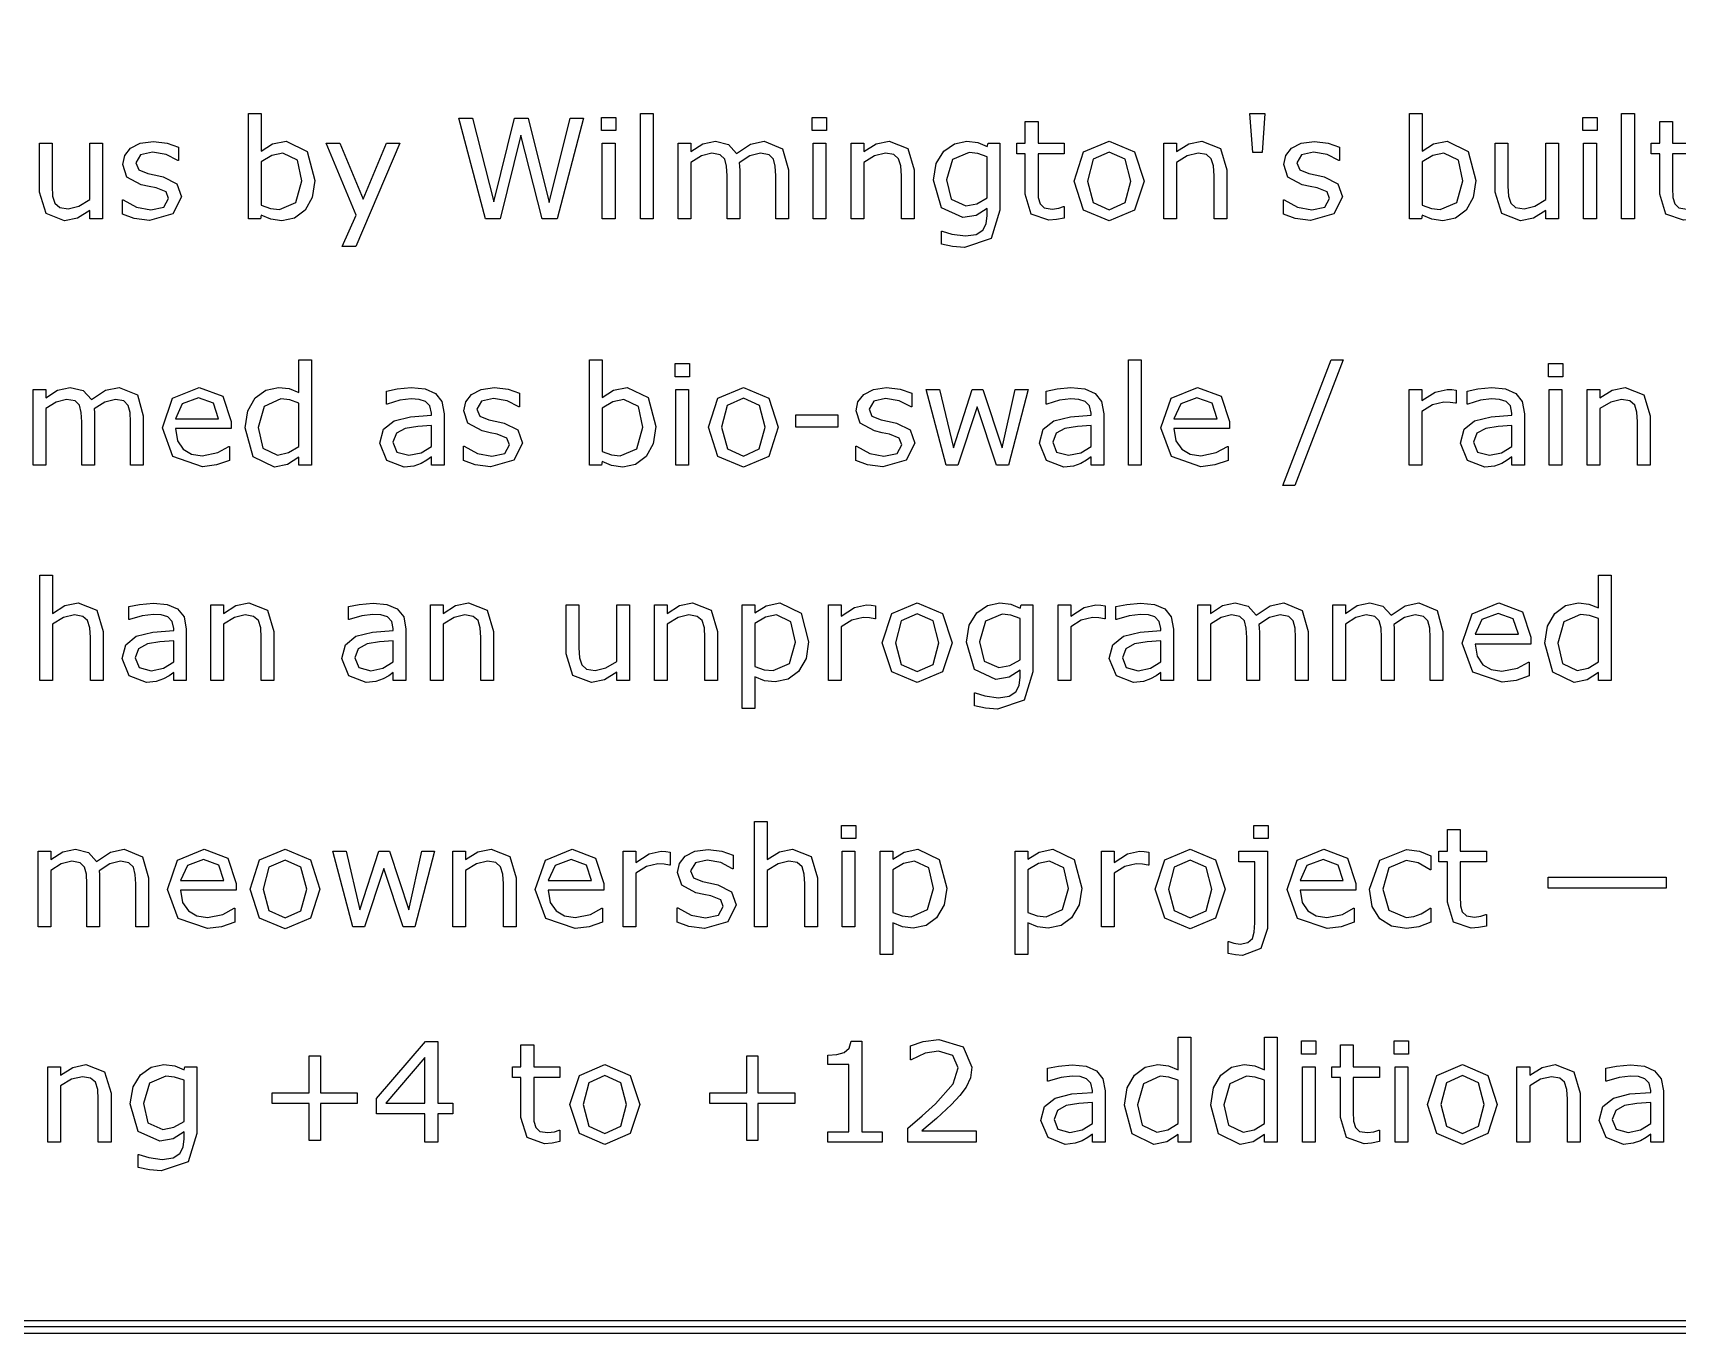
# Model space of a CAD drawing. Header units: inches. Extents: x -33163 to 19162, y -8858 to 30669.
# Drawn here: x 5020 to 6019, y 22702 to 23492 of the extents above; entities that cross this region are included whole.
import ezdxf

# ---------------------------------------------------------------- set-up
doc = ezdxf.new("R2010")
doc.units = ezdxf.units.IN
doc.layers.add('Layer 1', color=7, linetype='Continuous')
doc.layers.add('SOLID-2', color=253, linetype='Continuous')

# ---------------------------------------------------------------- blocks, each defined once
blk = doc.blocks.new('A$C0f725650')
at = {"layer": 'Layer 1', "color": 7}
for points in [[(23.317152, 118.63912), (22.86392, 118.547642), (22.493849, 118.298155), (22.244362, 117.928084), (22.152883, 117.474852), (22.152883, 72.495742), (22.244362, 72.04251), (22.493849, 71.672439), (22.86392, 71.422952), (23.317152, 71.331474), (102.692052, 71.331474), (103.145284, 71.422952), (103.515355, 71.672439), (103.764842, 72.04251), (103.85632, 72.495742), (103.85632, 117.474852), (103.764842, 117.928084), (103.515355, 118.298155), (103.145284, 118.547642), (102.692052, 118.63912), (23.317152, 118.63912)], [(23.317152, 118.533184), (102.692052, 118.533184), (103.104768, 118.45027), (103.441086, 118.223886), (103.66747, 117.887568), (103.750384, 117.474852), (103.750384, 72.495742), (103.66747, 72.083026), (103.441086, 71.746708), (103.104768, 71.520324), (102.692052, 71.43741), (23.317152, 71.43741), (22.904436, 71.520324), (22.568118, 71.746708), (22.341734, 72.083026), (22.25882, 72.495742), (22.25882, 117.474852), (22.341734, 117.887568), (22.568118, 118.223886), (22.904436, 118.45027), (23.317152, 118.533184), (23.317152, 118.533184)], [(23.317152, 118.427248), (102.692052, 118.427248), (103.064253, 118.352899), (103.366818, 118.149618), (103.570099, 117.847053), (103.644448, 117.474852), (103.644448, 72.495742), (103.570099, 72.123541), (103.366818, 71.820976), (103.064253, 71.617695), (102.692052, 71.543346), (23.317152, 71.543346), (22.944951, 71.617695), (22.642386, 71.820976), (22.439105, 72.123541), (22.364757, 72.495742), (22.364757, 117.474852), (22.439105, 117.847053), (22.642386, 118.149618), (22.944951, 118.352899), (23.317152, 118.427248), (23.317152, 118.427248)], [(54.999157, 91.146647), (54.952648, 90.853643), (54.8294, 90.635052), (54.648018, 90.496689), (54.430589, 90.451342), (54.237578, 90.478083), (54.074796, 90.547849), (54.060845, 90.487386), (53.856206, 90.487386), (53.856206, 92.296575), (54.074796, 92.296575), (54.074796, 91.650104), (54.270132, 91.773352), (54.502677, 91.822186), (54.865444, 91.645453), (54.999157, 91.146647), (54.999157, 91.146647)], [(59.612823, 92.218674), (59.162852, 90.487386), (58.903566, 90.487386), (58.539634, 91.924506), (58.183844, 90.487386), (57.930371, 90.487386), (57.472259, 92.218674), (57.708291, 92.218674), (58.072222, 90.779229), (58.43034, 92.218674), (58.664046, 92.218674), (59.025652, 90.765275), (59.387255, 92.218674), (59.612823, 92.218674)], [(60.169764, 92.003571), (59.923268, 92.003571), (59.923268, 92.2303), (60.169764, 92.2303), (60.169764, 92.003571)], [(60.809262, 90.487386), (60.590668, 90.487386), (60.590668, 92.296575), (60.809262, 92.296575), (60.809262, 90.487386)], [(67.876263, 90.499014), (67.741386, 90.47227), (67.612326, 90.461819), (67.310018, 90.56879), (67.206537, 90.91179), (67.206537, 91.602447), (67.058871, 91.602447), (67.058871, 91.786155), (67.206537, 91.786155), (67.206537, 92.159389), (67.425128, 92.159389), (67.425128, 91.786155), (67.876263, 91.786155), (67.876263, 91.602447), (67.425128, 91.602447), (67.425128, 91.010623), (67.429784, 90.850166), (67.462339, 90.743198), (67.532104, 90.674597), (67.669303, 90.653668), (67.780926, 90.668776), (67.86464, 90.695518), (67.876255, 90.695518), (67.876263, 90.499014)], [(71.326047, 92.296575), (71.276051, 91.623363), (71.117921, 91.623363), (71.067925, 92.296575), (71.326047, 92.296575)], [(74.952564, 91.146647), (74.906056, 90.853643), (74.782808, 90.635052), (74.601426, 90.496689), (74.383997, 90.451342), (74.190986, 90.478083), (74.028204, 90.547849), (74.014253, 90.487386), (73.809613, 90.487386), (73.809613, 92.296575), (74.028204, 92.296575), (74.028204, 91.650104), (74.22354, 91.773352), (74.456085, 91.822186), (74.818852, 91.645453), (74.952564, 91.146647), (74.952564, 91.146647)], [(77.034994, 92.003571), (76.788498, 92.003571), (76.788498, 92.2303), (77.034994, 92.2303), (77.034994, 92.003571)], [(77.674488, 90.487386), (77.455898, 90.487386), (77.455898, 92.296575), (77.674488, 92.296575), (77.674488, 90.487386)], [(78.781398, 90.499001), (78.646521, 90.472257), (78.51746, 90.461806), (78.215153, 90.568777), (78.111672, 90.911777), (78.111672, 91.602434), (77.964006, 91.602434), (77.964006, 91.786142), (78.111672, 91.786142), (78.111672, 92.159376), (78.330263, 92.159376), (78.330263, 91.786142), (78.781398, 91.786142), (78.781398, 91.602434), (78.330263, 91.602434), (78.330263, 91.010609), (78.334919, 90.850153), (78.367474, 90.743185), (78.437236, 90.674584), (78.574438, 90.653655), (78.686058, 90.668763), (78.769775, 90.695504), (78.78139, 90.695504), (78.781398, 90.499001)], [(51.348223, 90.487386), (51.12963, 90.487386), (51.12963, 90.631563), (50.918017, 90.49785), (50.694775, 90.451342), (50.37619, 90.575751), (50.262242, 90.943173), (50.262242, 91.786142), (50.480836, 91.786142), (50.480836, 91.046654), (50.490149, 90.876897), (50.529683, 90.757136), (50.611071, 90.682722), (50.756412, 90.659465), (50.941284, 90.703648), (51.129643, 90.816432), (51.129643, 91.786139), (51.348237, 91.786139), (51.348223, 90.487386)], [(52.706278, 90.861782), (52.558611, 90.569939), (52.157474, 90.455993), (51.892375, 90.489712), (51.691223, 90.565287), (51.691223, 90.810622), (51.702839, 90.810622), (51.933058, 90.68621), (52.176064, 90.640865), (52.401631, 90.687374), (52.483022, 90.833876), (52.43884, 90.950147), (52.269081, 91.017587), (52.146997, 91.042008), (52.010959, 91.072239), (51.76795, 91.20479), (51.697026, 91.421054), (51.72958, 91.572208), (51.830738, 91.698943), (51.995843, 91.784986), (52.221411, 91.81754), (52.456278, 91.788473), (52.655105, 91.719872), (52.655105, 91.486166), (52.643489, 91.486166), (52.440014, 91.589649), (52.205147, 91.632668), (52.002833, 91.58616), (51.920281, 91.450122), (51.970276, 91.329199), (52.128407, 91.262924), (52.263281, 91.235018), (52.388855, 91.209433), (52.623725, 91.089675), (52.706278, 90.861782), (52.706278, 90.861782)], [(54.773589, 91.140827), (54.696852, 91.493129), (54.449192, 91.614052), (54.256181, 91.572195), (54.074796, 91.466388), (54.074796, 90.722248), (54.234088, 90.664112), (54.386406, 90.64784), (54.670108, 90.766436), (54.773589, 91.140832), (54.773589, 91.140827)], [(56.457207, 91.786134), (55.699113, 90.008337), (55.465407, 90.008337), (55.707252, 90.550164), (55.189844, 91.786134), (55.427037, 91.786134), (55.825851, 90.823404), (56.22815, 91.786134), (56.457207, 91.786134)], [(60.155813, 90.487386), (59.937222, 90.487386), (59.937222, 91.786142), (60.155813, 91.786142), (60.155813, 90.487386)], [(63.137023, 90.487386), (62.918433, 90.487386), (62.918433, 91.226874), (62.910283, 91.388492), (62.878891, 91.512904), (62.802151, 91.58848), (62.657974, 91.614065), (62.474267, 91.567557), (62.290556, 91.451286), (62.296377, 91.388497), (62.298758, 91.318735), (62.298758, 90.487386), (62.080168, 90.487386), (62.080168, 91.226874), (62.072018, 91.389656), (62.040626, 91.514066), (61.963886, 91.58848), (61.819707, 91.614065), (61.639486, 91.569882), (61.460427, 91.457099), (61.460427, 90.487386), (61.241836, 90.487386), (61.241836, 91.786142), (61.460427, 91.786142), (61.460427, 91.641965), (61.663904, 91.774516), (61.881331, 91.822186), (62.105737, 91.766375), (62.2441, 91.611734), (62.485945, 91.77219), (62.719651, 91.822186), (63.034749, 91.691961), (63.137068, 91.330358), (63.137023, 90.487386)], [(63.778843, 90.487386), (63.560253, 90.487386), (63.560253, 91.786142), (63.778843, 91.786142), (63.778843, 90.487386)], [(65.297354, 90.487386), (65.078763, 90.487386), (65.078763, 91.226874), (65.068286, 91.394305), (65.029919, 91.517553), (64.946202, 91.589644), (64.804351, 91.614065), (64.617153, 91.569882), (64.429956, 91.457099), (64.429956, 90.487386), (64.211365, 90.487386), (64.211365, 91.786142), (64.429956, 91.786142), (64.429956, 91.641965), (64.641569, 91.774516), (64.865975, 91.822186), (65.186885, 91.695451), (65.297343, 91.330358), (65.297354, 90.487386)], [(66.771679, 90.635052), (66.62169, 90.150199), (66.16009, 89.995555), (65.957777, 90.010663), (65.764766, 90.051359), (65.764766, 90.2746), (65.776381, 90.2746), (65.946141, 90.223441), (66.178683, 90.192048), (66.363555, 90.218789), (66.477503, 90.293203), (66.535637, 90.4025), (66.553073, 90.545515), (66.553073, 90.664112), (66.363549, 90.545515), (66.134495, 90.507145), (65.76475, 90.674576), (65.628712, 91.148965), (65.675221, 91.437318), (65.804282, 91.64777), (65.987992, 91.77567), (66.203096, 91.822178), (66.391455, 91.798921), (66.553073, 91.73032), (66.567016, 91.786131), (66.771653, 91.786131), (66.771679, 90.635052)], [(66.553089, 90.84434), (66.553089, 91.552436), (66.390309, 91.608247), (66.241481, 91.625683), (65.957777, 91.504758), (65.854296, 91.153619), (65.931036, 90.822245), (66.18567, 90.709461), (66.376355, 90.745505), (66.553089, 90.844335), (66.553089, 90.84434)], [(69.247107, 91.136183), (69.084328, 90.635052), (68.648308, 90.451342), (68.209963, 90.635052), (68.048345, 91.136183), (68.209963, 91.637314), (68.648308, 91.822186), (69.084328, 91.637314), (69.247107, 91.136183), (69.247107, 91.136183)], [(69.02154, 91.136183), (68.92271, 91.510579), (68.648308, 91.633827), (68.371581, 91.510579), (68.273913, 91.136183), (68.372742, 90.765275), (68.648308, 90.639701), (68.921546, 90.764113), (69.02154, 91.136183), (69.02154, 91.136183)], [(70.671437, 90.487386), (70.452846, 90.487386), (70.452846, 91.226874), (70.442395, 91.394305), (70.404025, 91.517553), (70.320309, 91.589644), (70.178458, 91.614065), (69.99126, 91.569882), (69.804062, 91.457099), (69.804062, 90.487386), (69.585472, 90.487386), (69.585472, 91.786142), (69.804062, 91.786142), (69.804062, 91.641965), (70.015678, 91.774516), (70.240082, 91.822186), (70.560992, 91.695451), (70.67145, 91.330358), (70.671437, 90.487386)], [(72.659685, 90.861782), (72.512019, 90.569939), (72.110882, 90.455993), (71.845783, 90.489712), (71.644631, 90.565287), (71.644631, 90.810622), (71.656246, 90.810622), (71.886465, 90.68621), (72.129472, 90.640865), (72.355039, 90.687374), (72.43643, 90.833876), (72.392248, 90.950147), (72.222491, 91.017587), (72.100405, 91.042008), (71.964367, 91.072239), (71.721358, 91.20479), (71.650434, 91.421054), (71.682988, 91.572208), (71.784146, 91.698943), (71.949251, 91.784986), (72.174819, 91.81754), (72.409686, 91.788473), (72.608512, 91.719872), (72.608512, 91.486166), (72.596897, 91.486166), (72.393422, 91.589649), (72.158555, 91.632668), (71.956241, 91.58616), (71.873689, 91.450122), (71.923684, 91.329199), (72.081815, 91.262924), (72.216689, 91.235018), (72.342263, 91.209433), (72.577133, 91.089675), (72.659685, 90.861782), (72.659685, 90.861782)], [(74.726999, 91.140827), (74.65026, 91.493129), (74.4026, 91.614052), (74.209589, 91.572195), (74.028204, 91.466388), (74.028204, 90.722248), (74.187496, 90.664112), (74.339814, 90.64784), (74.623516, 90.766436), (74.726999, 91.140832), (74.726999, 91.140827)], [(76.36992, 90.487386), (76.151329, 90.487386), (76.151329, 90.631563), (75.939713, 90.49785), (75.716471, 90.451342), (75.397887, 90.575751), (75.283941, 90.943173), (75.283941, 91.786142), (75.502532, 91.786142), (75.502532, 91.046654), (75.511819, 90.876897), (75.551353, 90.757136), (75.632744, 90.682722), (75.778082, 90.659465), (75.962954, 90.703648), (76.151316, 90.816432), (76.151316, 91.786139), (76.369906, 91.786139), (76.36992, 90.487386)], [(77.021043, 90.487386), (76.802449, 90.487386), (76.802449, 91.786142), (77.021043, 91.786142), (77.021043, 90.487386)], [(54.941022, 86.254058), (54.722432, 86.254058), (54.722432, 86.390096), (54.525931, 86.263361), (54.303851, 86.218014), (53.934107, 86.397073), (53.798069, 86.893552), (53.844577, 87.187721), (53.972477, 87.407476), (54.156187, 87.54235), (54.374778, 87.588858), (54.556163, 87.566765), (54.722432, 87.50049), (54.722432, 88.063245), (54.941022, 88.063245), (54.941022, 86.254058)], [(60.859257, 86.913319), (60.812749, 86.620315), (60.689501, 86.401724), (60.508116, 86.263361), (60.29069, 86.218014), (60.097676, 86.244755), (59.934897, 86.314521), (59.920943, 86.254058), (59.716306, 86.254058), (59.716306, 88.063247), (59.934897, 88.063247), (59.934897, 87.416776), (60.130233, 87.540024), (60.362778, 87.588858), (60.725545, 87.412125), (60.859257, 86.913319), (60.859257, 86.913319)], [(61.434802, 87.770235), (61.188306, 87.770235), (61.188306, 87.996964), (61.434802, 87.996964), (61.434802, 87.770235)], [(69.197112, 86.254058), (68.978518, 86.254058), (68.978518, 88.063247), (69.197112, 88.063247), (69.197112, 86.254058)], [(72.67015, 88.063247), (71.83648, 85.900591), (71.635331, 85.900591), (72.465511, 88.063247), (72.67015, 88.063247)], [(76.443169, 87.770243), (76.196673, 87.770243), (76.196673, 87.996972), (76.443169, 87.996972), (76.443169, 87.770243)], [(52.048178, 86.254058), (51.829587, 86.254058), (51.829587, 86.993546), (51.821438, 87.155164), (51.790045, 87.279576), (51.713306, 87.355152), (51.569129, 87.380737), (51.385418, 87.334229), (51.20171, 87.217958), (51.207531, 87.155169), (51.209913, 87.085407), (51.209913, 86.254058), (50.991319, 86.254058), (50.991319, 86.993546), (50.98317, 87.156328), (50.951777, 87.280738), (50.875038, 87.355152), (50.730861, 87.380737), (50.550641, 87.336554), (50.371581, 87.223771), (50.371581, 86.254058), (50.152991, 86.254058), (50.152991, 87.552814), (50.371581, 87.552814), (50.371581, 87.408637), (50.575056, 87.541188), (50.792485, 87.588858), (51.016889, 87.533047), (51.155252, 87.378406), (51.3971, 87.538862), (51.630806, 87.588858), (51.9459, 87.458633), (52.04822, 87.09703), (52.048178, 86.254058)], [(53.556224, 86.880763), (52.599307, 86.880763), (52.635351, 86.671475), (52.734183, 86.526134), (52.877196, 86.442417), (53.060906, 86.414514), (53.327169, 86.466836), (53.519018, 86.571481), (53.530634, 86.571481), (53.530634, 86.333123), (53.305066, 86.25522), (53.063221, 86.223827), (52.558601, 86.398235), (52.377218, 86.895878), (52.550462, 87.40166), (53.008574, 87.588858), (53.413198, 87.435379), (53.556213, 86.999359), (53.556224, 86.880763)], [(53.343446, 87.048193), (53.256242, 87.314456), (52.996956, 87.408637), (52.716742, 87.305156), (52.599307, 87.048193), (53.343446, 87.048193)], [(54.722432, 86.573807), (54.722432, 87.319108), (54.564301, 87.373755), (54.411986, 87.388862), (54.125956, 87.260963), (54.023636, 86.898196), (54.102702, 86.545893), (54.356175, 86.426132), (54.544534, 86.466828), (54.722432, 86.573799), (54.722432, 86.573807)], [(57.217624, 86.254058), (57.000195, 86.254058), (57.000195, 86.392422), (56.92113, 86.336611), (56.825787, 86.280799), (56.700214, 86.236617), (56.533947, 86.218017), (56.236291, 86.334288), (56.114205, 86.630782), (56.17699, 86.869139), (56.358375, 87.013316), (56.643241, 87.084243), (57.000195, 87.112146), (57.000195, 87.145867), (56.973454, 87.269115), (56.89904, 87.345852), (56.787417, 87.381899), (56.651379, 87.391212), (56.459533, 87.367955), (56.24094, 87.302844), (56.229325, 87.302844), (56.229325, 87.524922), (56.414197, 87.563291), (56.652554, 87.58422), (56.890912, 87.560963), (57.067645, 87.484223), (57.179265, 87.34586), (57.217635, 87.135408), (57.217624, 86.254058)], [(58.566378, 86.628454), (58.418712, 86.336611), (58.017575, 86.222665), (57.752473, 86.256384), (57.551324, 86.331959), (57.551324, 86.577294), (57.562939, 86.577294), (57.793156, 86.452882), (58.036165, 86.407537), (58.261732, 86.454046), (58.343123, 86.600548), (58.298938, 86.716819), (58.129181, 86.784259), (58.007097, 86.80868), (57.871059, 86.838911), (57.628051, 86.971462), (57.557124, 87.187726), (57.589681, 87.33888), (57.690836, 87.465615), (57.855944, 87.551658), (58.081511, 87.584212), (58.316379, 87.555145), (58.515205, 87.486544), (58.515205, 87.252838), (58.50359, 87.252838), (58.300115, 87.356321), (58.065245, 87.39934), (57.862931, 87.352832), (57.780379, 87.216794), (57.830377, 87.095871), (57.988505, 87.029596), (58.123382, 87.00169), (58.248955, 86.976105), (58.483823, 86.856347), (58.566378, 86.628454), (58.566378, 86.628454)], [(60.63369, 86.907499), (60.55695, 87.259801), (60.309292, 87.380724), (60.116282, 87.338867), (59.934897, 87.23306), (59.934897, 86.48892), (60.094189, 86.430784), (60.246504, 86.414512), (60.530209, 86.533108), (60.63369, 86.907504), (60.63369, 86.907499)], [(61.42085, 86.254058), (61.20226, 86.254058), (61.20226, 87.552814), (61.42085, 87.552814), (61.42085, 86.254058)], [(62.96029, 86.902855), (62.79751, 86.401724), (62.361491, 86.218014), (61.923145, 86.401724), (61.761528, 86.902855), (61.923145, 87.403986), (62.361491, 87.588858), (62.79751, 87.403986), (62.96029, 86.902855), (62.96029, 86.902855)], [(62.734722, 86.902855), (62.635892, 87.277251), (62.361491, 87.400499), (62.084763, 87.277251), (61.987095, 86.902855), (62.085925, 86.531947), (62.361491, 86.406373), (62.634728, 86.530785), (62.734722, 86.902855), (62.734722, 86.902855)], [(65.307818, 86.628459), (65.160152, 86.336616), (64.759015, 86.222671), (64.493916, 86.256389), (64.292764, 86.331964), (64.292764, 86.577299), (64.304379, 86.577299), (64.534596, 86.452887), (64.777604, 86.407543), (65.003172, 86.454051), (65.084563, 86.600553), (65.04038, 86.716824), (64.870621, 86.784264), (64.748537, 86.808685), (64.612499, 86.838916), (64.36949, 86.971467), (64.298564, 87.187732), (64.331121, 87.338885), (64.432279, 87.465621), (64.597384, 87.551663), (64.822951, 87.584217), (65.057819, 87.55515), (65.256645, 87.486549), (65.256645, 87.252843), (65.24503, 87.252843), (65.041555, 87.356327), (64.806687, 87.399345), (64.604374, 87.352837), (64.521819, 87.216799), (64.571817, 87.095876), (64.729948, 87.029601), (64.864822, 87.001695), (64.990395, 86.97611), (65.225266, 86.856352), (65.307818, 86.628459), (65.307818, 86.628459)], [(67.254207, 87.552819), (66.915856, 86.254058), (66.713545, 86.254058), (66.379845, 87.255158), (66.048468, 86.254058), (65.847319, 86.254058), (65.50548, 87.552814), (65.733373, 87.552814), (65.971731, 86.547063), (66.296128, 87.552814), (66.476349, 87.552814), (66.808887, 86.547063), (67.034455, 87.552814), (67.254207, 87.552819)], [(68.555289, 86.254058), (68.337862, 86.254058), (68.337862, 86.392422), (68.258797, 86.336611), (68.163455, 86.280799), (68.037881, 86.236617), (67.871612, 86.218017), (67.573956, 86.334288), (67.451869, 86.630782), (67.514657, 86.869139), (67.696042, 87.013316), (67.980908, 87.084243), (68.337862, 87.112146), (68.337862, 87.145867), (68.311118, 87.269115), (68.236704, 87.345852), (68.125085, 87.381899), (67.989047, 87.391212), (67.797198, 87.367955), (67.578607, 87.302844), (67.566992, 87.302844), (67.566992, 87.524922), (67.751864, 87.563291), (67.990221, 87.58422), (68.228579, 87.560963), (68.405313, 87.484223), (68.516932, 87.34586), (68.555302, 87.135408), (68.555289, 86.254058)], [(70.716784, 86.880763), (69.759866, 86.880763), (69.795911, 86.671475), (69.89474, 86.526134), (70.037755, 86.442417), (70.221466, 86.414514), (70.487726, 86.466836), (70.679575, 86.571481), (70.691191, 86.571481), (70.691191, 86.333123), (70.465623, 86.25522), (70.223778, 86.223827), (69.719158, 86.398235), (69.537773, 86.895878), (69.711019, 87.40166), (70.169129, 87.588858), (70.573755, 87.435379), (70.71677, 86.999359), (70.716784, 86.880763)], [(70.504006, 87.048193), (70.416802, 87.314456), (70.157516, 87.408637), (69.877302, 87.305156), (69.759866, 87.048193), (70.504006, 87.048193)], [(74.614216, 87.314456), (74.6026, 87.314456), (74.507258, 87.330728), (74.399126, 87.336549), (74.203789, 87.291202), (74.022404, 87.176093), (74.022404, 86.254058), (73.803814, 86.254058), (73.803814, 87.552814), (74.022404, 87.552814), (74.022404, 87.360965), (74.251459, 87.508631), (74.454937, 87.552814), (74.537489, 87.549321), (74.614229, 87.53887), (74.614216, 87.314456)], [(75.787398, 86.254058), (75.569969, 86.254058), (75.569969, 86.392422), (75.490903, 86.336611), (75.395561, 86.280799), (75.269987, 86.236617), (75.103718, 86.218017), (74.806062, 86.334288), (74.683978, 86.630782), (74.746764, 86.869139), (74.928149, 87.013316), (75.213015, 87.084243), (75.569969, 87.112146), (75.569969, 87.145867), (75.543227, 87.269115), (75.468813, 87.345852), (75.357191, 87.381899), (75.221153, 87.391212), (75.029304, 87.367955), (74.810714, 87.302844), (74.799098, 87.302844), (74.799098, 87.524922), (74.98397, 87.563291), (75.222328, 87.58422), (75.460683, 87.560963), (75.637416, 87.484223), (75.749039, 87.34586), (75.787408, 87.135408), (75.787398, 86.254058)], [(76.429218, 86.254058), (76.210627, 86.254058), (76.210627, 87.552814), (76.429218, 87.552814), (76.429218, 86.254058)], [(77.947729, 86.254058), (77.729138, 86.254058), (77.729138, 86.993546), (77.718661, 87.160977), (77.680293, 87.284225), (77.596577, 87.356316), (77.454726, 87.380737), (77.267528, 87.336554), (77.08033, 87.223771), (77.08033, 86.254058), (76.86174, 86.254058), (76.86174, 87.552814), (77.08033, 87.552814), (77.08033, 87.408637), (77.291944, 87.541188), (77.51635, 87.588858), (77.83726, 87.462123), (77.947718, 87.09703), (77.947729, 86.254058)], [(63.98697, 86.906348), (63.261433, 86.906348), (63.261433, 87.1168), (63.98697, 87.1168), (63.98697, 86.906348)], [(57.000195, 86.573807), (57.000195, 86.935412), (56.764163, 86.917976), (56.550224, 86.884258), (56.397909, 86.800541), (56.339772, 86.6459), (56.407209, 86.477305), (56.61301, 86.421494), (56.823462, 86.465677), (57.000195, 86.573812), (57.000195, 86.573807)], [(68.337862, 86.573807), (68.337862, 86.935412), (68.101831, 86.917976), (67.887889, 86.884258), (67.735574, 86.800541), (67.677437, 86.6459), (67.744876, 86.477305), (67.950677, 86.421494), (68.161129, 86.465677), (68.337862, 86.573812), (68.337862, 86.573807)], [(75.569969, 86.573807), (75.569969, 86.935412), (75.333937, 86.917976), (75.119998, 86.884258), (74.96768, 86.800541), (74.909546, 86.6459), (74.976983, 86.477305), (75.182783, 86.421494), (75.393235, 86.465677), (75.569969, 86.573812), (75.569969, 86.573807)], [(51.357523, 82.549896), (51.138933, 82.549896), (51.138933, 83.289384), (51.128482, 83.456815), (51.090112, 83.580063), (51.006395, 83.652154), (50.864544, 83.676575), (50.677347, 83.632392), (50.490149, 83.519609), (50.490149, 82.549896), (50.271545, 82.549896), (50.271545, 84.359085), (50.490136, 84.359085), (50.490136, 83.704475), (50.701752, 83.837026), (50.926155, 83.884696), (51.247065, 83.757961), (51.357523, 83.392868), (51.357523, 82.549896)], [(77.278003, 82.549896), (77.059412, 82.549896), (77.059412, 82.685934), (76.862912, 82.559199), (76.640831, 82.513852), (76.271087, 82.692911), (76.135049, 83.18939), (76.181558, 83.483559), (76.309457, 83.703314), (76.493168, 83.838188), (76.711758, 83.884696), (76.893143, 83.862603), (77.059412, 83.796328), (77.059412, 84.359083), (77.278003, 84.359083), (77.278003, 82.549896)], [(52.787669, 82.549896), (52.57024, 82.549896), (52.57024, 82.68826), (52.491174, 82.632449), (52.395832, 82.576637), (52.270258, 82.532455), (52.103989, 82.513855), (51.806333, 82.630126), (51.684249, 82.92662), (51.747035, 83.164977), (51.928419, 83.309154), (52.213285, 83.380081), (52.57024, 83.407984), (52.57024, 83.441705), (52.543496, 83.564953), (52.469082, 83.64169), (52.357462, 83.677737), (52.221424, 83.68705), (52.029575, 83.663793), (51.810984, 83.598682), (51.799343, 83.598682), (51.799343, 83.82076), (51.984215, 83.859129), (52.222572, 83.880058), (52.46093, 83.856801), (52.637663, 83.780061), (52.749286, 83.641698), (52.787655, 83.431246), (52.787669, 82.549896)], [(54.294551, 82.549896), (54.07596, 82.549896), (54.07596, 83.289384), (54.065509, 83.456815), (54.027139, 83.580063), (53.943423, 83.652154), (53.801572, 83.676575), (53.614374, 83.632392), (53.427176, 83.519609), (53.427176, 82.549896), (53.208586, 82.549896), (53.208586, 83.848652), (53.427176, 83.848652), (53.427176, 83.704475), (53.63879, 83.837026), (53.863196, 83.884696), (54.184106, 83.757961), (54.294564, 83.392868), (54.294551, 82.549896)], [(56.56185, 82.549896), (56.344423, 82.549896), (56.344423, 82.68826), (56.265358, 82.632449), (56.170016, 82.576637), (56.044442, 82.532455), (55.878173, 82.513855), (55.580517, 82.630126), (55.45843, 82.92662), (55.521218, 83.164977), (55.702603, 83.309154), (55.987469, 83.380081), (56.344423, 83.407984), (56.344423, 83.441705), (56.317679, 83.564953), (56.243265, 83.64169), (56.131646, 83.677737), (55.995608, 83.68705), (55.803759, 83.663793), (55.585168, 83.598682), (55.573553, 83.598682), (55.573553, 83.82076), (55.758425, 83.859129), (55.996783, 83.880058), (56.23514, 83.856801), (56.411874, 83.780061), (56.523493, 83.641698), (56.561863, 83.431246), (56.56185, 82.549896)], [(58.068735, 82.549896), (57.850142, 82.549896), (57.850142, 83.289384), (57.83969, 83.456815), (57.801321, 83.580063), (57.717607, 83.652154), (57.575756, 83.676575), (57.388558, 83.632392), (57.20136, 83.519609), (57.20136, 82.549896), (56.982767, 82.549896), (56.982767, 83.848652), (57.20136, 83.848652), (57.20136, 83.704475), (57.412974, 83.837026), (57.63738, 83.884696), (57.95829, 83.757961), (58.068748, 83.392868), (58.068735, 82.549896)], [(60.403473, 82.549896), (60.18488, 82.549896), (60.18488, 82.694073), (59.973267, 82.56036), (59.750025, 82.513852), (59.43144, 82.638261), (59.317492, 83.005683), (59.317492, 83.848652), (59.536083, 83.848652), (59.536083, 83.109164), (59.545396, 82.939407), (59.58493, 82.819646), (59.666319, 82.745232), (59.811659, 82.721975), (59.996531, 82.766158), (60.184891, 82.878942), (60.184891, 83.848649), (60.403484, 83.848649), (60.403473, 82.549896)], [(61.919656, 82.549896), (61.701065, 82.549896), (61.701065, 83.289384), (61.690614, 83.456815), (61.652244, 83.580063), (61.56853, 83.652154), (61.426677, 83.676575), (61.239479, 83.632392), (61.052281, 83.519609), (61.052281, 82.549896), (60.833691, 82.549896), (60.833691, 83.848652), (61.052281, 83.848652), (61.052281, 83.704475), (61.263897, 83.837026), (61.488301, 83.884696), (61.809211, 83.757961), (61.919669, 83.392868), (61.919656, 82.549896)], [(63.483513, 83.21497), (63.438166, 82.925453), (63.310267, 82.704537), (63.128885, 82.570825), (62.90913, 82.524316), (62.725419, 82.546409), (62.559153, 82.615007), (62.559153, 82.070855), (62.34056, 82.070855), (62.34056, 83.848652), (62.559153, 83.848652), (62.559153, 83.712614), (62.754489, 83.8347), (62.987031, 83.884696), (63.352126, 83.706801), (63.483513, 83.21497), (63.483513, 83.21497)], [(63.257946, 83.20915), (63.177719, 83.560291), (62.931223, 83.676562), (62.741699, 83.635866), (62.559153, 83.528898), (62.559153, 82.792897), (62.718445, 82.735924), (62.87076, 82.720817), (63.155626, 82.844065), (63.257946, 83.209157), (63.257946, 83.20915)], [(64.634603, 83.610286), (64.622987, 83.610286), (64.527645, 83.626558), (64.419513, 83.632379), (64.224174, 83.587032), (64.042791, 83.471923), (64.042791, 82.549896), (63.824201, 82.549896), (63.824201, 83.848652), (64.042791, 83.848652), (64.042791, 83.656803), (64.271846, 83.804469), (64.475321, 83.848652), (64.557876, 83.845159), (64.634613, 83.834708), (64.634603, 83.610286)], [(65.947313, 83.198685), (65.784533, 82.697554), (65.348514, 82.513844), (64.910168, 82.697554), (64.748551, 83.198685), (64.910168, 83.699816), (65.348514, 83.884688), (65.784533, 83.699816), (65.947313, 83.198685), (65.947313, 83.198685)], [(65.721745, 83.198685), (65.622915, 83.573081), (65.348514, 83.696329), (65.071786, 83.573081), (64.974118, 83.198685), (65.072948, 82.827777), (65.348514, 82.702203), (65.621751, 82.826615), (65.721745, 83.198685), (65.721745, 83.198685)], [(67.339085, 82.697554), (67.189096, 82.212701), (66.727496, 82.058057), (66.525183, 82.073165), (66.332172, 82.113861), (66.332172, 82.337102), (66.343788, 82.337102), (66.513544, 82.285943), (66.746086, 82.25455), (66.930958, 82.281291), (67.044906, 82.355705), (67.10304, 82.465002), (67.120476, 82.608017), (67.120476, 82.726614), (66.930953, 82.608017), (66.701898, 82.569647), (66.332154, 82.737078), (66.196116, 83.211467), (66.242624, 83.49982), (66.371685, 83.710272), (66.555396, 83.838172), (66.770499, 83.88468), (66.958858, 83.861423), (67.120476, 83.792822), (67.13442, 83.848633), (67.339056, 83.848633), (67.339085, 82.697554)], [(67.120495, 82.906842), (67.120495, 83.614938), (66.957715, 83.670749), (66.808887, 83.688185), (66.525183, 83.56726), (66.421702, 83.216121), (66.498442, 82.884747), (66.753076, 82.771963), (66.943761, 82.808007), (67.120495, 82.906837), (67.120495, 82.906842)], [(68.579707, 83.610286), (68.568092, 83.610286), (68.472749, 83.626558), (68.364617, 83.632379), (68.169281, 83.587032), (67.987896, 83.471923), (67.987896, 82.549896), (67.769305, 82.549896), (67.769305, 83.848652), (67.987896, 83.848652), (67.987896, 83.656803), (68.216953, 83.804469), (68.420428, 83.848652), (68.502981, 83.845159), (68.57972, 83.834708), (68.579707, 83.610286)], [(69.752889, 82.549896), (69.53546, 82.549896), (69.53546, 82.68826), (69.456398, 82.632449), (69.361052, 82.576637), (69.235479, 82.532455), (69.069212, 82.513855), (68.771556, 82.630126), (68.64947, 82.92662), (68.712258, 83.164977), (68.89364, 83.309154), (69.178506, 83.380081), (69.53546, 83.407984), (69.53546, 83.441705), (69.508719, 83.564953), (69.434305, 83.64169), (69.322683, 83.677737), (69.186645, 83.68705), (68.994798, 83.663793), (68.776205, 83.598682), (68.76459, 83.598682), (68.76459, 83.82076), (68.949462, 83.859129), (69.187819, 83.880058), (69.426177, 83.856801), (69.60291, 83.780061), (69.71453, 83.641698), (69.7529, 83.431246), (69.752889, 82.549896)], [(72.069025, 82.549896), (71.850435, 82.549896), (71.850435, 83.289384), (71.842285, 83.451002), (71.810893, 83.575414), (71.734153, 83.65099), (71.589976, 83.676575), (71.406266, 83.630067), (71.222558, 83.513796), (71.228379, 83.451007), (71.23076, 83.381245), (71.23076, 82.549896), (71.012169, 82.549896), (71.012169, 83.289384), (71.00402, 83.452166), (70.972625, 83.576576), (70.895888, 83.65099), (70.751709, 83.676575), (70.571488, 83.632392), (70.392429, 83.519609), (70.392429, 82.549896), (70.173838, 82.549896), (70.173838, 83.848652), (70.392429, 83.848652), (70.392429, 83.704475), (70.595906, 83.837026), (70.813333, 83.884696), (71.037739, 83.828885), (71.176102, 83.674244), (71.417947, 83.8347), (71.651653, 83.884696), (71.966751, 83.754471), (72.06907, 83.392868), (72.069025, 82.549896)], [(74.385158, 82.549896), (74.166568, 82.549896), (74.166568, 83.289384), (74.158419, 83.451002), (74.127026, 83.575414), (74.050286, 83.65099), (73.90611, 83.676575), (73.722399, 83.630067), (73.538688, 83.513796), (73.544509, 83.451007), (73.54689, 83.381245), (73.54689, 82.549896), (73.328297, 82.549896), (73.328297, 83.289384), (73.320148, 83.452166), (73.288755, 83.576576), (73.212016, 83.65099), (73.067839, 83.676575), (72.887618, 83.632392), (72.708559, 83.519609), (72.708559, 82.549896), (72.489969, 82.549896), (72.489969, 83.848652), (72.708559, 83.848652), (72.708559, 83.704475), (72.912034, 83.837026), (73.129463, 83.884696), (73.353867, 83.828885), (73.49223, 83.674244), (73.734078, 83.8347), (73.967784, 83.884696), (74.282878, 83.754471), (74.385198, 83.392868), (74.385158, 82.549896)], [(75.893205, 83.176601), (74.936287, 83.176601), (74.972331, 82.967313), (75.071164, 82.821972), (75.214176, 82.738255), (75.397887, 82.710352), (75.66415, 82.762674), (75.855999, 82.867319), (75.867614, 82.867319), (75.867614, 82.628961), (75.642047, 82.551058), (75.400202, 82.519665), (74.895581, 82.694073), (74.714199, 83.191716), (74.887443, 83.697498), (75.345555, 83.884696), (75.750179, 83.731217), (75.893194, 83.295197), (75.893205, 83.176601)], [(75.680427, 83.344031), (75.593223, 83.610294), (75.333937, 83.704475), (75.053722, 83.600994), (74.936287, 83.344031), (75.680427, 83.344031)], [(77.059412, 82.869645), (77.059412, 83.614946), (76.901282, 83.669593), (76.748967, 83.6847), (76.462936, 83.556801), (76.360617, 83.194034), (76.439682, 82.841731), (76.693155, 82.72197), (76.881515, 82.762666), (77.059412, 82.869637), (77.059412, 82.869645)], [(52.57024, 82.869645), (52.57024, 83.23125), (52.334208, 83.213814), (52.120266, 83.180096), (51.967951, 83.096379), (51.909814, 82.941738), (51.977254, 82.773143), (52.183054, 82.717332), (52.393506, 82.761515), (52.57024, 82.86965), (52.57024, 82.869645)], [(56.344423, 82.869645), (56.344423, 83.23125), (56.108392, 83.213814), (55.89445, 83.180096), (55.742135, 83.096379), (55.683998, 82.941738), (55.751437, 82.773143), (55.957238, 82.717332), (56.16769, 82.761515), (56.344423, 82.86965), (56.344423, 82.869645)], [(69.53546, 82.869645), (69.53546, 83.23125), (69.299428, 83.213814), (69.085489, 83.180096), (68.933174, 83.096379), (68.875037, 82.941738), (68.942474, 82.773143), (69.148275, 82.717332), (69.358727, 82.761515), (69.53546, 82.86965), (69.53546, 82.869645)], [(63.638154, 78.316568), (63.419563, 78.316568), (63.419563, 79.056056), (63.409086, 79.223487), (63.370716, 79.346735), (63.286999, 79.418826), (63.145148, 79.443247), (62.957951, 79.399064), (62.770753, 79.286281), (62.770753, 78.316568), (62.552162, 78.316568), (62.552162, 80.125757), (62.770753, 80.125757), (62.770753, 79.471147), (62.982369, 79.603698), (63.206773, 79.651368), (63.527683, 79.524633), (63.638141, 79.15954), (63.638154, 78.316568)], [(64.293928, 79.832753), (64.047432, 79.832753), (64.047432, 80.059482), (64.293928, 80.059482), (64.293928, 79.832753)], [(71.38302, 79.832745), (71.136523, 79.832745), (71.136523, 80.059474), (71.38302, 80.059474), (71.38302, 79.832745)], [(75.131632, 78.328188), (74.996758, 78.301444), (74.867694, 78.290993), (74.565389, 78.397964), (74.461906, 78.740964), (74.461906, 79.431621), (74.314242, 79.431621), (74.314242, 79.615329), (74.461906, 79.615329), (74.461906, 79.988563), (74.680496, 79.988563), (74.680496, 79.615329), (75.131632, 79.615329), (75.131632, 79.431621), (74.680496, 79.431621), (74.680496, 78.839797), (74.685153, 78.67934), (74.71771, 78.572372), (74.787473, 78.503771), (74.924675, 78.482843), (75.036294, 78.49795), (75.120011, 78.524692), (75.131626, 78.524692), (75.131632, 78.328188)], [(52.136546, 78.316568), (51.917955, 78.316568), (51.917955, 79.056056), (51.909806, 79.217674), (51.878413, 79.342086), (51.801674, 79.417662), (51.657497, 79.443247), (51.473789, 79.396739), (51.290079, 79.280468), (51.295899, 79.217679), (51.298281, 79.147917), (51.298281, 78.316568), (51.07969, 78.316568), (51.07969, 79.056056), (51.071541, 79.218838), (51.040148, 79.343248), (50.963409, 79.417662), (50.819229, 79.443247), (50.639009, 79.399064), (50.459949, 79.286281), (50.459949, 78.316568), (50.241359, 78.316568), (50.241359, 79.615324), (50.459949, 79.615324), (50.459949, 79.471147), (50.663427, 79.603698), (50.880853, 79.651368), (51.105259, 79.595557), (51.243623, 79.440916), (51.485468, 79.601372), (51.719174, 79.651368), (52.034271, 79.521143), (52.136591, 79.15954), (52.136546, 78.316568)], [(53.644592, 78.943273), (52.687675, 78.943273), (52.723719, 78.733985), (52.822549, 78.588644), (52.965564, 78.504927), (53.149272, 78.477024), (53.415535, 78.529346), (53.607384, 78.633991), (53.618999, 78.633991), (53.618999, 78.395633), (53.393431, 78.31773), (53.151584, 78.286337), (52.646966, 78.460745), (52.465581, 78.958388), (52.638827, 79.46417), (53.096937, 79.651368), (53.501564, 79.497889), (53.644579, 79.061869), (53.644592, 78.943273)], [(53.431814, 79.110703), (53.344611, 79.376966), (53.085324, 79.471147), (52.805107, 79.367666), (52.687675, 79.110703), (53.431814, 79.110703)], [(55.082873, 78.965365), (54.920094, 78.464234), (54.484074, 78.280524), (54.045729, 78.464234), (53.884111, 78.965365), (54.045729, 79.466496), (54.484074, 79.651368), (54.920094, 79.466496), (55.082873, 78.965365), (55.082873, 78.965365)], [(54.857306, 78.965365), (54.758476, 79.339761), (54.484074, 79.463009), (54.207347, 79.339761), (54.109679, 78.965365), (54.208508, 78.594457), (54.484074, 78.468883), (54.757312, 78.593295), (54.857306, 78.965365), (54.857306, 78.965365)], [(57.054845, 79.615324), (56.716493, 78.316568), (56.51418, 78.316568), (56.18048, 79.317668), (55.849106, 78.316568), (55.647954, 78.316568), (55.306115, 79.615324), (55.534008, 79.615324), (55.772366, 78.609573), (56.096763, 79.615324), (56.276984, 79.615324), (56.609522, 78.609573), (56.83509, 79.615324), (57.054845, 79.615324)], [(58.45592, 78.316568), (58.237327, 78.316568), (58.237327, 79.056056), (58.226876, 79.223487), (58.188506, 79.346735), (58.104792, 79.418826), (57.962939, 79.443247), (57.775741, 79.399064), (57.588546, 79.286281), (57.588546, 78.316568), (57.369952, 78.316568), (57.369952, 79.615324), (57.588546, 79.615324), (57.588546, 79.471147), (57.800159, 79.603698), (58.024563, 79.651368), (58.345473, 79.524633), (58.455933, 79.15954), (58.45592, 78.316568)], [(59.963964, 78.943273), (59.007047, 78.943273), (59.043091, 78.733985), (59.141923, 78.588644), (59.284938, 78.504927), (59.468646, 78.477024), (59.734909, 78.529346), (59.926758, 78.633991), (59.938373, 78.633991), (59.938373, 78.395633), (59.712806, 78.31773), (59.470961, 78.286337), (58.96634, 78.460745), (58.784958, 78.958388), (58.958202, 79.46417), (59.416314, 79.651368), (59.820941, 79.497889), (59.963953, 79.061869), (59.963964, 78.943273)], [(59.751186, 79.110703), (59.663982, 79.376966), (59.404696, 79.471147), (59.124482, 79.367666), (59.007047, 79.110703), (59.751186, 79.110703)], [(61.105753, 79.376966), (61.094138, 79.376966), (60.998796, 79.393238), (60.890661, 79.399059), (60.695324, 79.353712), (60.513942, 79.238603), (60.513942, 78.316568), (60.295349, 78.316568), (60.295349, 79.615324), (60.513942, 79.615324), (60.513942, 79.423475), (60.742997, 79.571141), (60.946472, 79.615324), (61.029024, 79.611831), (61.105764, 79.60138), (61.105753, 79.376966)], [(62.239404, 78.690964), (62.091738, 78.399121), (61.690601, 78.285175), (61.425502, 78.318894), (61.22435, 78.394469), (61.22435, 78.639804), (61.235965, 78.639804), (61.466184, 78.515392), (61.70919, 78.470047), (61.934758, 78.516556), (62.016149, 78.663058), (61.971966, 78.779329), (61.80221, 78.846769), (61.680123, 78.87119), (61.544085, 78.901421), (61.301076, 79.033972), (61.230152, 79.250236), (61.262707, 79.40139), (61.363865, 79.528125), (61.52897, 79.614168), (61.754537, 79.646722), (61.989408, 79.617655), (62.188231, 79.549054), (62.188231, 79.315348), (62.176616, 79.315348), (61.973138, 79.418831), (61.738271, 79.46185), (61.535957, 79.415342), (61.453405, 79.279304), (61.5034, 79.158381), (61.661531, 79.092106), (61.796405, 79.0642), (61.921979, 79.038615), (62.156849, 78.918857), (62.239402, 78.690964), (62.239404, 78.690964)], [(64.279974, 78.316568), (64.061384, 78.316568), (64.061384, 79.615324), (64.279974, 79.615324), (64.279974, 78.316568)], [(65.855457, 78.981642), (65.810113, 78.692125), (65.682214, 78.471209), (65.500829, 78.337497), (65.281074, 78.290988), (65.097366, 78.313081), (64.931097, 78.381679), (64.931097, 77.837527), (64.712506, 77.837527), (64.712506, 79.615324), (64.931097, 79.615324), (64.931097, 79.479286), (65.126433, 79.601372), (65.358978, 79.651368), (65.724071, 79.473473), (65.855457, 78.981642), (65.855457, 78.981642)], [(65.62989, 78.975822), (65.549663, 79.326963), (65.303167, 79.443234), (65.113643, 79.402538), (64.931097, 79.29557), (64.931097, 78.559569), (65.090389, 78.502596), (65.242704, 78.487489), (65.52757, 78.610737), (65.62989, 78.975829), (65.62989, 78.975822)], [(68.176245, 78.981642), (68.130898, 78.692125), (68.002998, 78.471209), (67.821613, 78.337497), (67.601861, 78.290988), (67.418151, 78.313081), (67.251881, 78.381679), (67.251881, 77.837527), (67.033291, 77.837527), (67.033291, 79.615324), (67.251881, 79.615324), (67.251881, 79.479286), (67.44722, 79.601372), (67.679762, 79.651368), (68.044855, 79.473473), (68.176245, 78.981642), (68.176245, 78.981642)], [(67.950677, 78.975822), (67.870447, 79.326963), (67.623951, 79.443234), (67.434431, 79.402538), (67.251881, 79.29557), (67.251881, 78.559569), (67.411176, 78.502596), (67.563491, 78.487489), (67.848357, 78.610737), (67.950677, 78.975829), (67.950677, 78.975822)], [(69.327334, 79.376958), (69.315719, 79.376958), (69.220376, 79.39323), (69.112241, 79.399051), (68.916905, 79.353704), (68.735523, 79.238595), (68.735523, 78.316568), (68.51693, 78.316568), (68.51693, 79.615324), (68.735523, 79.615324), (68.735523, 79.423475), (68.964577, 79.571141), (69.168052, 79.615324), (69.250605, 79.611831), (69.327345, 79.60138), (69.327334, 79.376958)], [(70.640044, 78.965357), (70.477262, 78.464226), (70.041242, 78.280516), (69.6029, 78.464226), (69.441282, 78.965357), (69.6029, 79.466488), (70.041242, 79.65136), (70.477262, 79.466488), (70.640044, 78.965357), (70.640044, 78.965357)], [(70.414476, 78.965357), (70.315644, 79.339753), (70.041242, 79.463001), (69.764518, 79.339753), (69.66685, 78.965357), (69.765679, 78.594449), (70.041242, 78.468875), (70.314483, 78.593287), (70.414476, 78.965357), (70.414476, 78.965357)], [(71.369076, 78.285167), (71.252805, 77.941003), (70.941195, 77.824729), (70.817947, 77.834043), (70.691212, 77.8573), (70.691212, 78.065426), (70.702827, 78.065426), (70.790031, 78.036359), (70.898163, 78.020087), (71.03304, 78.043344), (71.109779, 78.113106), (71.142336, 78.22589), (71.150486, 78.385182), (71.150486, 79.431629), (70.879571, 79.431629), (70.879571, 79.615337), (71.369076, 79.615337), (71.369076, 78.285167)], [(72.885261, 78.943265), (71.928344, 78.943265), (71.964388, 78.733977), (72.063217, 78.588636), (72.206233, 78.504919), (72.389943, 78.477016), (72.656206, 78.529338), (72.848053, 78.633983), (72.859668, 78.633983), (72.859668, 78.395625), (72.6341, 78.317722), (72.392256, 78.286329), (71.887635, 78.460737), (71.70625, 78.95838), (71.879496, 79.464162), (72.337606, 79.65136), (72.742233, 79.497881), (72.885248, 79.061861), (72.885261, 78.943265)], [(72.672483, 79.110695), (72.585279, 79.376958), (72.325993, 79.471139), (72.045779, 79.367658), (71.928344, 79.110695), (72.672483, 79.110695)], [(74.17704, 78.397951), (73.968914, 78.31656), (73.760787, 78.287493), (73.502663, 78.328188), (73.301514, 78.45376), (73.170127, 78.665376), (73.123619, 78.964193), (73.298026, 79.464162), (73.760787, 79.645547), (73.979378, 79.614154), (74.17704, 79.537415), (74.17704, 79.294406), (74.165425, 79.294406), (73.95846, 79.414167), (73.751495, 79.456024), (73.457329, 79.33045), (73.350358, 78.964193), (73.455003, 78.602588), (73.751495, 78.477016), (73.886372, 78.494452), (74.00962, 78.539799), (74.099149, 78.590959), (74.165425, 78.638632), (74.17704, 78.638632), (74.17704, 78.397951)], [(78.220974, 78.981634), (76.19552, 78.981634), (76.19552, 79.167671), (78.220974, 79.167671), (78.220974, 78.981634)], [(57.367614, 75.099585), (57.110653, 75.099585), (57.110653, 74.612406), (56.887411, 74.612406), (56.887411, 75.099585), (56.058393, 75.099585), (56.058393, 75.36701), (56.896714, 76.343694), (57.110653, 76.343694), (57.110653, 75.285619), (57.367614, 75.285619), (57.367614, 75.099585)], [(64.749712, 74.612406), (63.812562, 74.612406), (63.812562, 74.78914), (64.173006, 74.78914), (64.173006, 75.949532), (63.812562, 75.949532), (63.812562, 76.107662), (63.969528, 76.119278), (64.096266, 76.155322), (64.17998, 76.228574), (64.216024, 76.349497), (64.396248, 76.349497), (64.396248, 74.789129), (64.749712, 74.789129), (64.749712, 74.612406)], [(66.362404, 74.612406), (65.190383, 74.612406), (65.190383, 74.855415), (65.434553, 75.064703), (65.663608, 75.272829), (65.969405, 75.615832), (66.051958, 75.891395), (65.962428, 76.101847), (65.714768, 76.178587), (65.485713, 76.141381), (65.24503, 76.027433), (65.233415, 76.027433), (65.233415, 76.271606), (65.453167, 76.34602), (65.720594, 76.379738), (66.138008, 76.250675), (66.289162, 75.903023), (66.263577, 75.718151), (66.190327, 75.556533), (66.083356, 75.414683), (65.93569, 75.260039), (65.678729, 75.022846), (65.431072, 74.81123), (66.362409, 74.81123), (66.362404, 74.612406)], [(70.052871, 74.612406), (69.83428, 74.612406), (69.83428, 74.748444), (69.63778, 74.621709), (69.415702, 74.576362), (69.045958, 74.755421), (68.90992, 75.2519), (68.956428, 75.546069), (69.084328, 75.765824), (69.268036, 75.900698), (69.486626, 75.947206), (69.668011, 75.925113), (69.83428, 75.858838), (69.83428, 76.421593), (70.052871, 76.421593), (70.052871, 74.612406)], [(71.536499, 74.612406), (71.317908, 74.612406), (71.317908, 74.748444), (71.121408, 74.621709), (70.89933, 74.576362), (70.529586, 74.755421), (70.393548, 75.2519), (70.440056, 75.546069), (70.567956, 75.765824), (70.751664, 75.900698), (70.970257, 75.947206), (71.151639, 75.925113), (71.317908, 75.858838), (71.317908, 76.421593), (71.536499, 76.421593), (71.536499, 74.612406)], [(72.201573, 76.128591), (71.955077, 76.128591), (71.955077, 76.35532), (72.201573, 76.35532), (72.201573, 76.128591)], [(73.793336, 76.128578), (73.54684, 76.128578), (73.54684, 76.355307), (73.793336, 76.355307), (73.793336, 76.128578)], [(55.724693, 75.27748), (55.091012, 75.27748), (55.091012, 74.643799), (54.898001, 74.643799), (54.898001, 75.27748), (54.26432, 75.27748), (54.26432, 75.463517), (54.898001, 75.463517), (54.898001, 76.097198), (55.091012, 76.097198), (55.091012, 75.463517), (55.724693, 75.463517), (55.724693, 75.27748)], [(56.887411, 75.285619), (56.887411, 76.066967), (56.216524, 75.285619), (56.887411, 75.285619)], [(59.20936, 74.624034), (59.074486, 74.59729), (58.945423, 74.586839), (58.643115, 74.69381), (58.539634, 75.03681), (58.539634, 75.727467), (58.39197, 75.727467), (58.39197, 75.911175), (58.539634, 75.911175), (58.539634, 76.284409), (58.758225, 76.284409), (58.758225, 75.911175), (59.20936, 75.911175), (59.20936, 75.727467), (58.758225, 75.727467), (58.758225, 75.135643), (58.762881, 74.975186), (58.795438, 74.868218), (58.865201, 74.799617), (59.002403, 74.778688), (59.114023, 74.793796), (59.197739, 74.820538), (59.209355, 74.820538), (59.20936, 74.624034)], [(63.245156, 75.277475), (62.611474, 75.277475), (62.611474, 74.643793), (62.418463, 74.643793), (62.418463, 75.277475), (61.784782, 75.277475), (61.784782, 75.463511), (62.418463, 75.463511), (62.418463, 76.097193), (62.611474, 76.097193), (62.611474, 75.463511), (63.245156, 75.463511), (63.245156, 75.277475)], [(73.294529, 74.624021), (73.159655, 74.597277), (73.030591, 74.586826), (72.728287, 74.693797), (72.624803, 75.036797), (72.624803, 75.727454), (72.477139, 75.727454), (72.477139, 75.911162), (72.624803, 75.911162), (72.624803, 76.284396), (72.843396, 76.284396), (72.843396, 75.911162), (73.294529, 75.911162), (73.294529, 75.727454), (72.843396, 75.727454), (72.843396, 75.135629), (72.848053, 74.975173), (72.88061, 74.868205), (72.950372, 74.799604), (73.087574, 74.778675), (73.199194, 74.793783), (73.282911, 74.820524), (73.294526, 74.820524), (73.294529, 74.624021)], [(51.493561, 74.612406), (51.274971, 74.612406), (51.274971, 75.351894), (51.26452, 75.519325), (51.22615, 75.642573), (51.142433, 75.714664), (51.000582, 75.739085), (50.813385, 75.694902), (50.626187, 75.582119), (50.626187, 74.612406), (50.407596, 74.612406), (50.407596, 75.911162), (50.626187, 75.911162), (50.626187, 75.766985), (50.837803, 75.899536), (51.062206, 75.947206), (51.383117, 75.820471), (51.493575, 75.455378), (51.493561, 74.612406)], [(52.967889, 74.760072), (52.817897, 74.275219), (52.356298, 74.120575), (52.153987, 74.135683), (51.960974, 74.176379), (51.960974, 74.39962), (51.972589, 74.39962), (52.142345, 74.348461), (52.37489, 74.317068), (52.559762, 74.343809), (52.673707, 74.418223), (52.731844, 74.52752), (52.74928, 74.670535), (52.74928, 74.789132), (52.559757, 74.670535), (52.330699, 74.632165), (51.960955, 74.799596), (51.824917, 75.273985), (51.871426, 75.562338), (52.000489, 75.77279), (52.184197, 75.90069), (52.3993, 75.947198), (52.587662, 75.923941), (52.74928, 75.85534), (52.763224, 75.911151), (52.967863, 75.911151), (52.967889, 74.760072)], [(52.749299, 74.96936), (52.749299, 75.677456), (52.586517, 75.733267), (52.437689, 75.750703), (52.153987, 75.629778), (52.050503, 75.278639), (52.127243, 74.947265), (52.381878, 74.834481), (52.572565, 74.870525), (52.749299, 74.969355), (52.749299, 74.96936)], [(60.580204, 75.261203), (60.417425, 74.760072), (59.981405, 74.576362), (59.54306, 74.760072), (59.381442, 75.261203), (59.54306, 75.762334), (59.981405, 75.947206), (60.417425, 75.762334), (60.580204, 75.261203), (60.580204, 75.261203)], [(60.354637, 75.261203), (60.255807, 75.635599), (59.981405, 75.758847), (59.704678, 75.635599), (59.60701, 75.261203), (59.705842, 74.890295), (59.981405, 74.764721), (60.254645, 74.889133), (60.354637, 75.261203), (60.354637, 75.261203)], [(68.578543, 74.612406), (68.361117, 74.612406), (68.361117, 74.75077), (68.282051, 74.694959), (68.186709, 74.639147), (68.061135, 74.594965), (67.894866, 74.576365), (67.59721, 74.692636), (67.475123, 74.98913), (67.537912, 75.227487), (67.719296, 75.371664), (68.004162, 75.442591), (68.361117, 75.470494), (68.361117, 75.504215), (68.334373, 75.627463), (68.259959, 75.7042), (68.148339, 75.740247), (68.012301, 75.74956), (67.820452, 75.726303), (67.601861, 75.661192), (67.59022, 75.661192), (67.59022, 75.88327), (67.775092, 75.921639), (68.013449, 75.942568), (68.251807, 75.919311), (68.42854, 75.842571), (68.54016, 75.704208), (68.57853, 75.493756), (68.578543, 74.612406)], [(69.83428, 74.932155), (69.83428, 75.677456), (69.67615, 75.732103), (69.523835, 75.74721), (69.237804, 75.619311), (69.135485, 75.256544), (69.21455, 74.904241), (69.468023, 74.78448), (69.656383, 74.825176), (69.83428, 74.932147), (69.83428, 74.932155)], [(71.317908, 74.932155), (71.317908, 75.677456), (71.159778, 75.732103), (71.007463, 75.74721), (70.721435, 75.619311), (70.619116, 75.256544), (70.698178, 74.904241), (70.951651, 74.78448), (71.140013, 74.825176), (71.317908, 74.932147), (71.317908, 74.932155)], [(72.187622, 74.612406), (71.969031, 74.612406), (71.969031, 75.911162), (72.187622, 75.911162), (72.187622, 74.612406)], [(73.779382, 74.612406), (73.560792, 74.612406), (73.560792, 75.911162), (73.779382, 75.911162), (73.779382, 74.612406)], [(75.318821, 75.261203), (75.156042, 74.760072), (74.720022, 74.576362), (74.281677, 74.760072), (74.120059, 75.261203), (74.281677, 75.762334), (74.720022, 75.947206), (75.156042, 75.762334), (75.318821, 75.261203), (75.318821, 75.261203)], [(75.093254, 75.261203), (74.994424, 75.635599), (74.720022, 75.758847), (74.443295, 75.635599), (74.345627, 75.261203), (74.444457, 74.890295), (74.720022, 74.764721), (74.99326, 74.889133), (75.093254, 75.261203), (75.093254, 75.261203)], [(76.743151, 74.612406), (76.52456, 74.612406), (76.52456, 75.351894), (76.514109, 75.519325), (76.47574, 75.642573), (76.392023, 75.714664), (76.250172, 75.739085), (76.062974, 75.694902), (75.875776, 75.582119), (75.875776, 74.612406), (75.657186, 74.612406), (75.657186, 75.911162), (75.875776, 75.911162), (75.875776, 75.766985), (76.087393, 75.899536), (76.311796, 75.947206), (76.632706, 75.820471), (76.743164, 75.455378), (76.743151, 74.612406)], [(78.173296, 74.612406), (77.955867, 74.612406), (77.955867, 74.75077), (77.876802, 74.694959), (77.781459, 74.639147), (77.655886, 74.594965), (77.489616, 74.576365), (77.191961, 74.692636), (77.069877, 74.98913), (77.132662, 75.227487), (77.314047, 75.371664), (77.598913, 75.442591), (77.955867, 75.470494), (77.955867, 75.504215), (77.929123, 75.627463), (77.854709, 75.7042), (77.74309, 75.740247), (77.607052, 75.74956), (77.415202, 75.726303), (77.196612, 75.661192), (77.184997, 75.661192), (77.184997, 75.88327), (77.369871, 75.921639), (77.608226, 75.942568), (77.846584, 75.919311), (78.023317, 75.842571), (78.13494, 75.704208), (78.173309, 75.493756), (78.173296, 74.612406)], [(68.361117, 74.932155), (68.361117, 75.29376), (68.125085, 75.276324), (67.911143, 75.242606), (67.758828, 75.158889), (67.700691, 75.004248), (67.768131, 74.835653), (67.973931, 74.779842), (68.184383, 74.824025), (68.361117, 74.93216), (68.361117, 74.932155)], [(77.955867, 74.932155), (77.955867, 75.29376), (77.719835, 75.276324), (77.505896, 75.242606), (77.353578, 75.158889), (77.295444, 75.004248), (77.362881, 74.835653), (77.568682, 74.779842), (77.779134, 74.824025), (77.955867, 74.93216), (77.955867, 74.932155)]]:
    blk.add_lwpolyline(points, dxfattribs=at)
blk.add_lwpolyline([(63.792795, 92.003571), (63.546299, 92.003571), (63.546299, 92.2303), (63.792795, 92.2303), (63.792795, 92.003571)], close=True, dxfattribs=at)

msp = doc.modelspace()

# ---------------------------------------------------------------- block references
at = {"layer": 'SOLID-2', "xscale": 35.3548193792485, "yscale": 35.3548193792485, "zscale": 35.3548193792485}
msp.add_blockref('A$C0f725650', (3247.20147, 20180.01122), dxfattribs=at)

doc.saveas('drawing.dxf')
